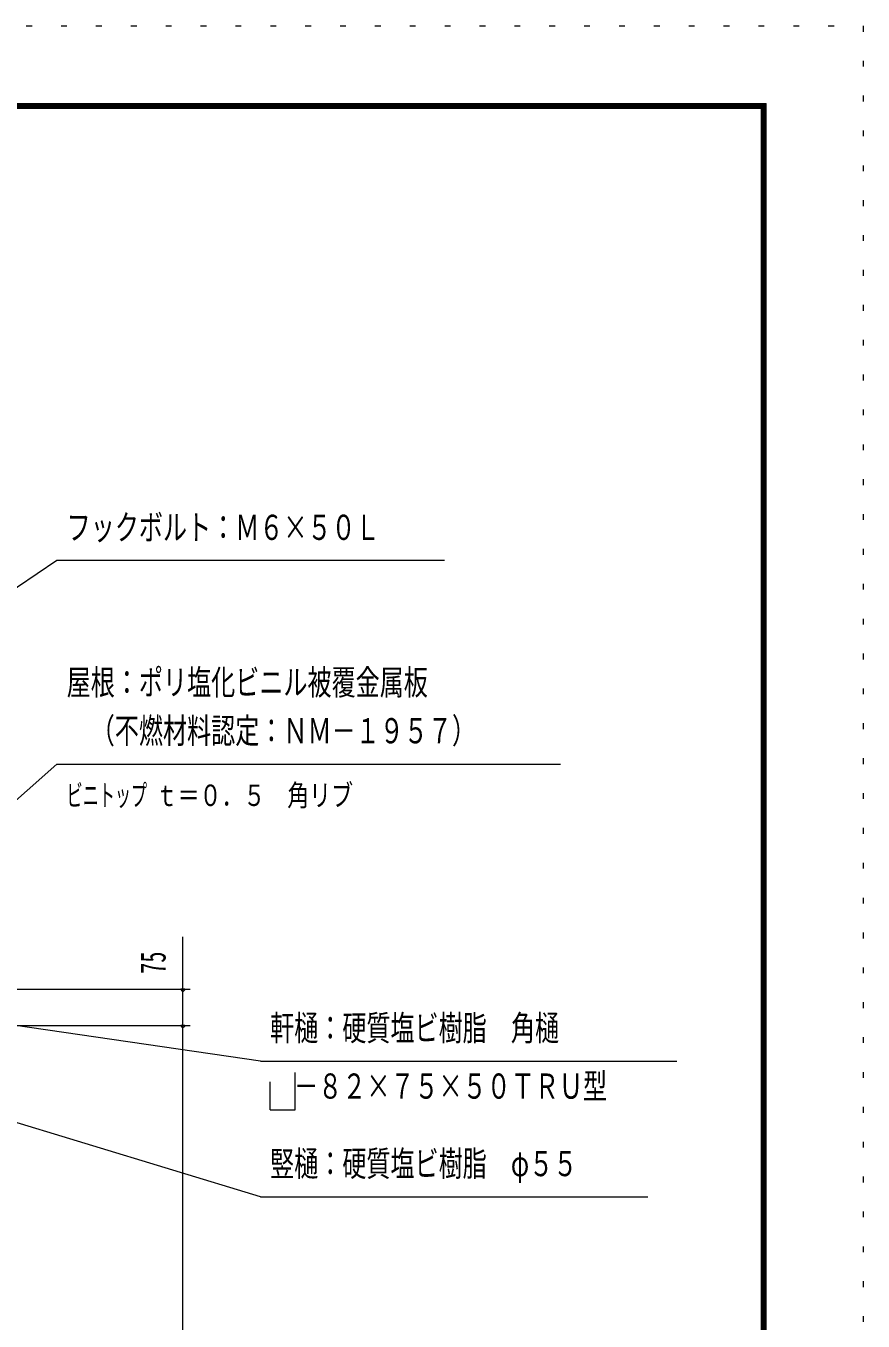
# Model space of a CAD drawing. Units: millimetres, scale not verified. Extents: x -25848 to 25858, y -10500 to 10500.
# Drawn here: x 21536 to 25858, y 3814 to 10500 of the extents above; entities that cross this region are included whole.
import ezdxf
from ezdxf.enums import TextEntityAlignment as Align

# ---------------------------------------------------------------- set-up
doc = ezdxf.new("R2010")
doc.units = ezdxf.units.MM
doc.header["$LTSCALE"] = 60
doc.linetypes.add('USER4', pattern=[3, 0.5, -2.5])
for name, color, linetype, lineweight in [('0-A_2-52DIM', 3, 'Continuous', 18), ('0-C_F-F', 5, 'Continuous', 18), ('0-D_F-E_J_ADD', 5, 'USER4', 18)]:
    doc.layers.add(name, color=color, linetype=linetype, lineweight=lineweight)
doc.styles.add('ＭＳ ゴシック', font='')
doc.styles.get('ＭＳ ゴシック').set_extended_font_data('MS Gothic')

msp = doc.modelspace()

# ---------------------------------------------------------------- linework, layer by layer
at = {"layer": '0-A_2-52DIM'}
for p, q in [((21696.37, 7739.93), (19307.35, 6145.67)), ((23696.37, 7739.93), (21696.37, 7739.93)), ((21696.37, 6689.93), (20539.69, 5662.5)), ((21696.37, 6689.93), (24296.37, 6689.93)), ((22346.37, -900.07), (22346.37, 5797.43)), ((21171.37, 5527.43), (22383.87, 5527.43)), ((22356.37, 5527.43), (22336.37, 5527.43)), ((22746.37, 5155.5), (21090.09, 5398.16)), ((21088.87, 5339.93), (22383.87, 5339.93)), ((22356.37, 5339.93), (22336.37, 5339.93)), ((22746.37, 5155.5), (24896.37, 5155.5)), ((22796.37, 4905.5), (22796.37, 5049.85)), ((22746.37, 4455.51), (21010.25, 4984.1)), ((22746.37, 4455.51), (24746.37, 4455.51))]:
    msp.add_line(p, q, dxfattribs=at)
msp.add_lwpolyline([(22796.37, 4905.5), (22925.15, 4905.5), (22925.15, 5096.93)], dxfattribs=at)
for centre in [(22346.37, 5527.43), (22346.37, 5339.93)]:
    msp.add_arc(centre, 10, 180, 0, dxfattribs=at)
at = {"layer": '0-C_F-F'}
for p, q in [((-3342.22, 10100), (25357.78, 10100)), ((-3339.72, 10097.5), (25355.28, 10097.5)), ((25355.28, -9997.5), (25355.28, 10097.5)), ((25357.78, -10000), (25357.78, 10100)), ((-3337.22, 10095), (25352.78, 10095)), ((-3334.72, 10092.5), (25350.28, 10092.5)), ((-3332.22, 10090), (25347.78, 10090)), ((-3329.72, 10087.5), (25345.28, 10087.5)), ((-3327.22, 10085), (25342.78, 10085)), ((-3324.72, 10082.5), (25340.28, 10082.5)), ((-3322.22, 10080), (25337.78, 10080)), ((-3319.72, 10077.5), (25335.28, 10077.5)), ((-3317.22, 10075), (25332.78, 10075)), ((25335.28, -9977.5), (25335.28, 10077.5)), ((25337.78, -9980), (25337.78, 10080)), ((25340.28, -9982.5), (25340.28, 10082.5)), ((25345.28, -9987.5), (25345.28, 10087.5)), ((25350.28, -9992.5), (25350.28, 10092.5))]:
    msp.add_line(p, q, dxfattribs=at)
for points in [[(-3337.22, 10095), (-3337.22, -9995), (25352.78, -9995), (25352.78, 10095)], [(-3332.22, 10090), (-3332.22, -9990), (25347.78, -9990), (25347.78, 10090)], [(-3327.22, 10085), (-3327.22, -9985), (25342.78, -9985), (25342.78, 10085)], [(-3317.22, 10075), (-3317.22, -9975), (25332.78, -9975), (25332.78, 10075)]]:
    msp.add_lwpolyline(points, dxfattribs=at)
at = {"layer": '0-D_F-E_J_ADD'}
msp.add_line((25857.78, 10500), (25857.78, -10500), dxfattribs=at)
msp.add_lwpolyline([(-3842.22, -10500), (-3842.22, 10500), (25857.78, 10500)], dxfattribs=at)

# ---------------------------------------------------------------- texts
at = {"layer": '0-A_2-52DIM', "color": 7, "style": 'ＭＳ ゴシック'}
for s, height, width, p in [('フックボルト：Ｍ６×５０Ｌ', 130.2, 0.7, (21746.37, 7807.69)), ('屋根：ポリ塩化ビニル被覆金属板', 130.2, 0.7, (21746.37, 7007.69)), ('\u3000（不燃材料認定：ＮＭ－１９５７）', 130.2, 0.7, (21746.37, 6757.69)), ('ビニトップ ', 110.7, 0.55, (21746.37, 6439.93)), ('ｔ＝０．５\u3000角リブ', 110.7, 0.75, (22205.65, 6439.93)), ('軒樋：硬質塩ビ樹脂\u3000角樋', 130.2, 0.7, (22796.37, 5223.26)), ('\u3000－８２×７５×５０ＴＲＵ型', 130.2, 0.7, (22796.37, 4923.26)), ('竪樋：硬質塩ビ樹脂\u3000φ５５', 130.2, 0.7, (22796.37, 4523.27))]:
    msp.add_text(s, height=height, dxfattribs=dict(at, width=width)).set_placement(p, align=Align.BOTTOM_LEFT)
at = {"layer": '0-A_2-52DIM', "color": 7, "style": 'ＭＳ ゴシック', "width": 0.65}
msp.add_text('75', height=130.2, rotation=90, dxfattribs=at).set_placement((22296.37, 5606.89), align=Align.BOTTOM_LEFT)

doc.saveas('drawing.dxf')
